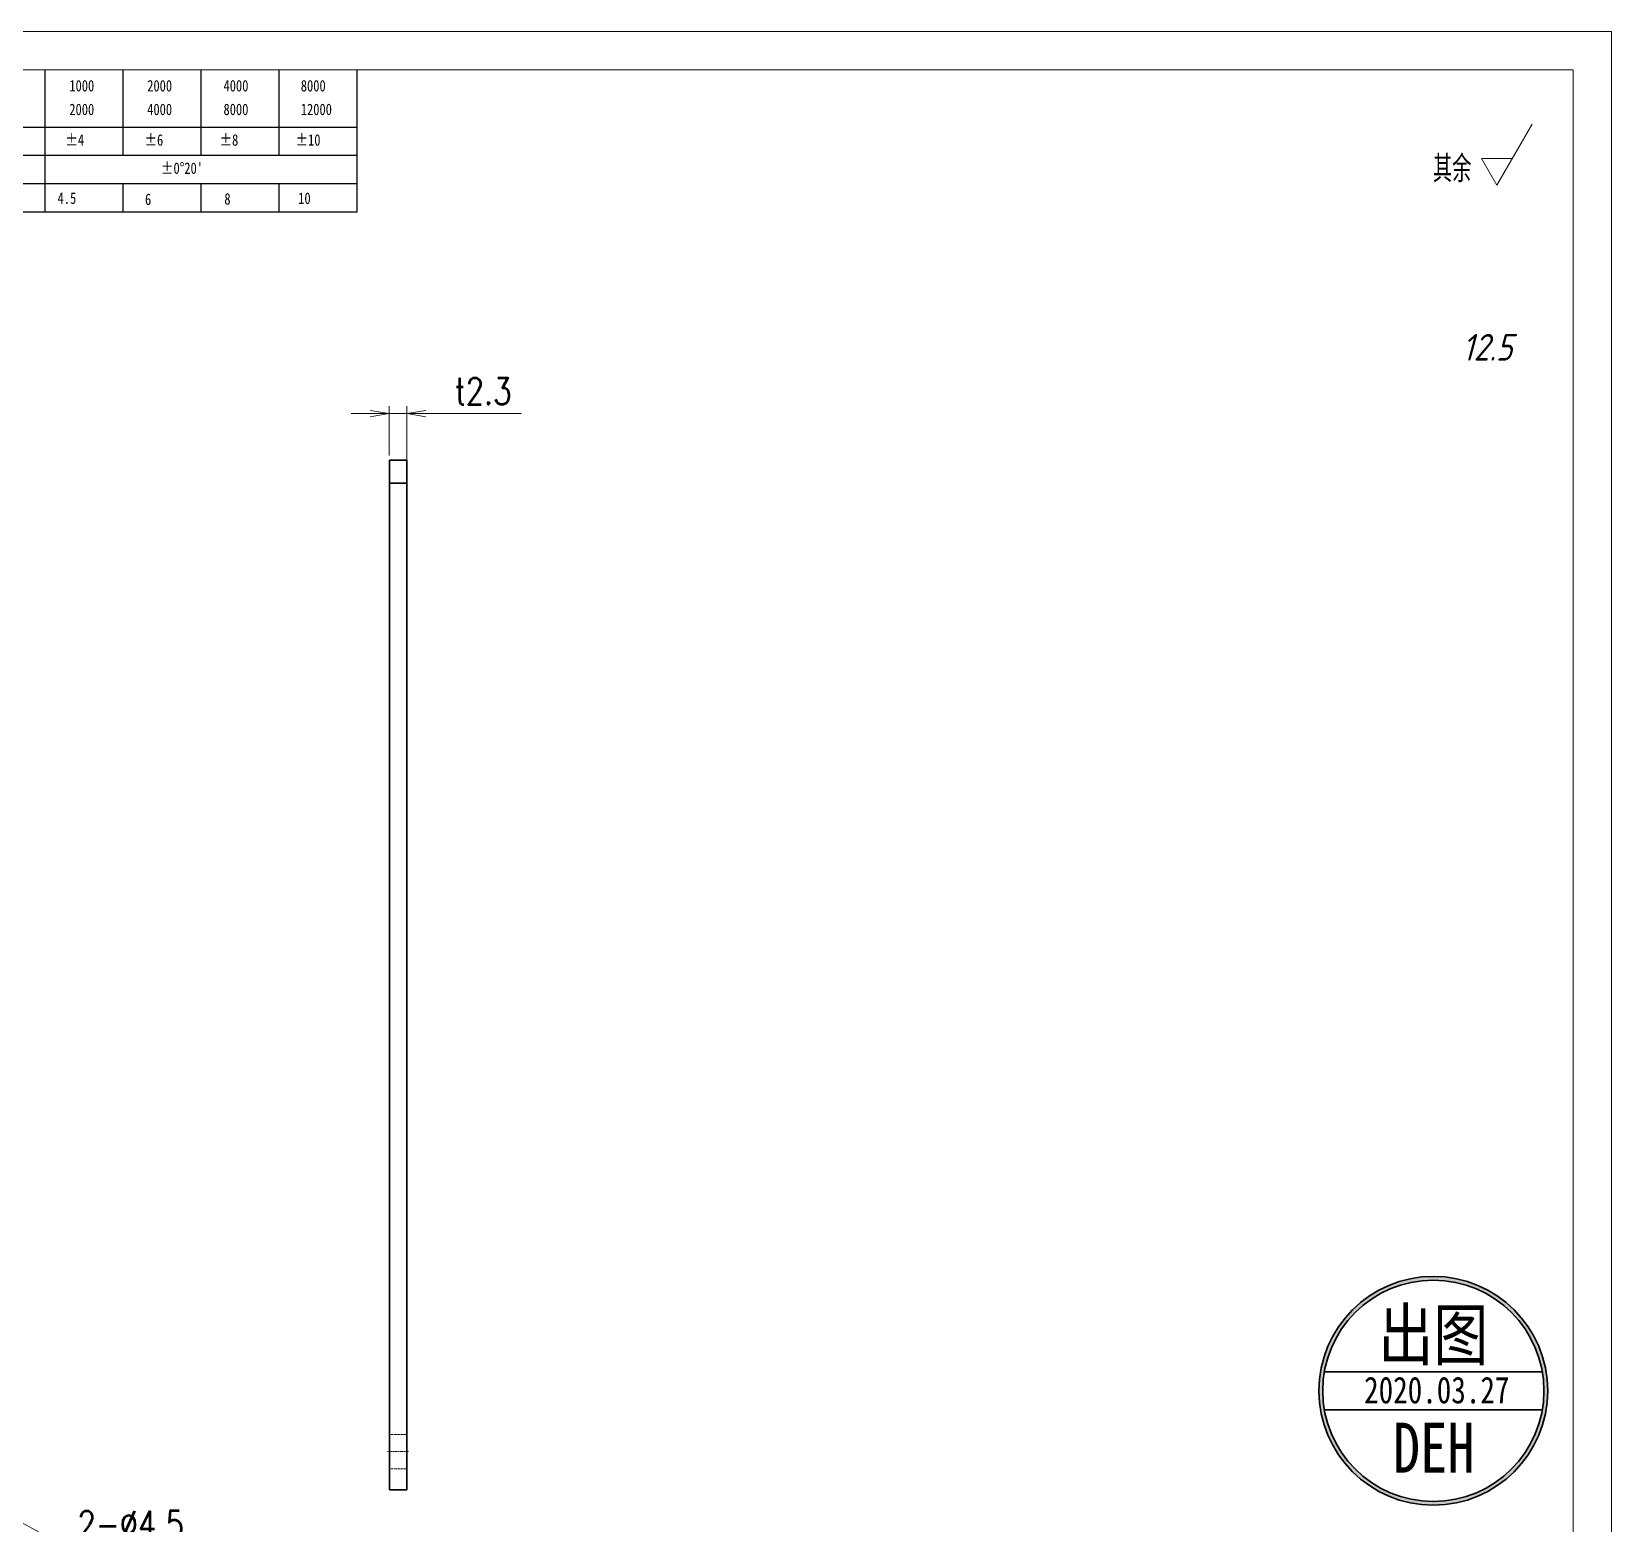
# Model space of a CAD drawing. Header units: millimetres. Extents: x 1333 to 58474, y -42879 to 3618.
# Drawn here: x 53032.5 to 53239.5, y 820.8 to 1016.4 of the extents above; entities that cross this region are included whole.
import ezdxf
from ezdxf.enums import TextEntityAlignment as Align

# ---------------------------------------------------------------- set-up
doc = ezdxf.new("R2010")
doc.units = ezdxf.units.MM
doc.header["$LTSCALE"] = 0.5
for name, pattern in [('AM_ISO02W050x2', [3.75, 3, -0.75]), ('AM_ISO08W050x2', [9, 6, -0.75, 1.5, -0.75]), ('DASHDOT', [18.5, 12, -3, 0.5, -3]), ('DASHED', [15, 12, -3]), ('DOT2', [0.125, 0, -0.125])]:
    doc.linetypes.add(name, pattern=pattern)
for name, color, linetype, lineweight in [('中心线', 2, 'AM_ISO08W050x2', 18), ('印章专用-出图', 1, 'Continuous', 80), ('图框', 7, 'Continuous', 18), ('标注线', 3, 'Continuous', 18), ('虚线', 1, 'AM_ISO02W050x2', 18)]:
    doc.layers.add(name, color=color, linetype=linetype, lineweight=lineweight)
doc.layers.add('图\\M+19E79\\M+195B6\\M+18E9A', color=7, linetype='Continuous')
doc.layers.add('打印', color=7, linetype='Continuous', lineweight=15, plot=False)
doc.layers.add('打印-禁用', color=7, linetype='Continuous', lineweight=15, plot=False)
doc.styles.add('DIM', font='romans.shx', dxfattribs={"width": 0.8, "bigfont": 'bigfont.shx'})
doc.styles.add('国标', font='simfang.ttf', dxfattribs={"width": 0.8})
doc.styles.add('机械长仿宋', font='gbenor.shx', dxfattribs={"height": 1, "bigfont": 'gbcbig.shx'})
doc.dimstyles.new('DEH 1-1$0', dxfattribs={"dimtxt": 3.5, "dimasz": 2.5, "dimexe": 1, "dimexo": 0.625, "dimgap": 1.2, "dimtad": 1, "dimzin": 9, "dimdsep": 46, "dimtxsty": 'DIM', "dimblk": 'OPEN', "dimcen": 0, "dimclrd": 8, "dimclre": 8, "dimclrt": 2, "dimazin": 2, "dimtfac": 0.5, "dimtmove": 0, "dimatfit": 3, "dimldrblk": 'OPEN', "dimfxl": 0, "dimtolj": 2, "dimlwd": 18, "dimlwe": 18, "dimarcsym": 0})
doc.dimstyles.new('DEH 1-1$3', dxfattribs={"dimtxt": 3.5, "dimasz": 2.5, "dimexe": 1, "dimexo": 0.625, "dimgap": 1.2, "dimtad": 1, "dimtoh": 1, "dimdsep": 46, "dimtxsty": 'DIM', "dimblk": 'OPEN', "dimcen": 0, "dimclrd": 8, "dimclre": 8, "dimclrt": 2, "dimazin": 2, "dimtfac": 0.5, "dimtofl": 0, "dimtmove": 0, "dimatfit": 3, "dimldrblk": 'OPEN', "dimfxl": 0, "dimtolj": 2, "dimlwd": 18, "dimlwe": 18, "dimarcsym": 0})

# ---------------------------------------------------------------- blocks, each defined once
blk = doc.blocks.new('GZDEH零件A3图框V01版')
at = {"layer": '图\\M+19E79\\M+195B6\\M+18E9A', "color": 9}
for p, q in [((3072.2, -1561.98), (3072.2, -1554.46)), ((3082.42, -1561.98), (3082.42, -1554.46)), ((3092.64, -1561.98), (3092.64, -1554.46)), ((3102.86, -1561.98), (3102.86, -1554.46)), ((3113.09, -1573.08), (3113.09, -1554.46)), ((2996.09, -1561.98), (3113.09, -1561.98)), ((3072.2, -1573.08), (3072.2, -1561.98)), ((3082.42, -1565.68), (3082.42, -1561.98)), ((3092.64, -1565.68), (3092.64, -1561.98)), ((3102.86, -1565.68), (3102.86, -1561.98)), ((2996.09, -1565.68), (3113.09, -1565.68)), ((2996.09, -1569.38), (3113.09, -1569.38)), ((3082.42, -1573.08), (3082.42, -1569.48)), ((3092.64, -1573.08), (3092.64, -1569.38)), ((3102.86, -1573.08), (3102.86, -1569.38)), ((2990.09, -1573.08), (3113.09, -1573.08))]:
    blk.add_line(p, q, dxfattribs=at)
at = {"layer": '图框', "linetype": 'Continuous'}
for p, q in [((3272.49, -1554.46), (2882.49, -1554.46)), ((3272.49, -1832.96), (3272.49, -1554.46))]:
    blk.add_line(p, q, dxfattribs=at)
at = {"layer": '打印-禁用', "linetype": 'Continuous'}
for p, q in [((3277.49, -1549.46), (2857.49, -1549.46)), ((3277.49, -1846.46), (3277.49, -1549.46))]:
    blk.add_line(p, q, dxfattribs=at)
at = {"layer": '图\\M+19E79\\M+195B6\\M+18E9A', "color": 9, "style": '国标', "width": 0.8}
for s, p in [('1000', (3075.36, -1557.31)), ('2000', (3085.57, -1557.31)), ('4000', (3095.57, -1557.31)), ('8000', (3105.7, -1557.31)), ('2000', (3075.36, -1560.41)), ('4000', (3085.57, -1560.41)), ('8000', (3095.57, -1560.41)), ('12000', (3105.7, -1560.41)), ('±4', (3074.85, -1564.42)), ('±6', (3085.22, -1564.42)), ('±8', (3095.06, -1564.42)), ('±10', (3105.02, -1564.42)), ("±0%%D20'", (3087.38, -1568.12)), ('4.5', (3073.82, -1572.05)), ('6', (3085.28, -1572.19)), ('8', (3095.68, -1572.15)), ('10', (3105.36, -1572.06))]:
    blk.add_text(s, height=1.5, dxfattribs=at).set_placement(p)
blk = doc.blocks.new('DEH A3')
at = {"layer": '图框'}
blk.add_blockref('GZDEH零件A3图框V01版', (-2857.49, 1846.46), dxfattribs=at)
blk = doc.blocks.new('FINISHER_TR')
at = {"layer": '标注线'}
for p, q in [((0, 0), (4.62, 8)), ((-2.02, 3.5), (0, 0)), ((2.02, 3.5), (-2.02, 3.5))]:
    blk.add_line(p, q, dxfattribs=at)
at = {"layer": '标注线', "color": 2, "style": '机械长仿宋', "oblique": 15}
blk.add_attdef('0.0', text='', height=3.5, dxfattribs=at).set_placement((2.03, -24.04), align=Align.BOTTOM_RIGHT)
blk = doc.blocks.new('其余12.5')
at = {"layer": '标注线'}
blk.add_blockref('FINISHER_TR', (0, 0), dxfattribs=at).add_auto_attribs({'0.0': '12.5'})
at = {"layer": '标注线', "color": 7, "linetype": 'DOT2', "style": '机械长仿宋'}
blk.add_text('其余', height=3.5, dxfattribs=at).set_placement((-8.38, 0.4))
blk = doc.blocks.new('_Open')
at = {"color": 0, "linetype": 'ByBlock', "lineweight": -2}
for p, q in [((-1, 0.167), (0, 0)), ((-1, -0.167), (0, 0)), ((0, 0), (-1, 0))]:
    blk.add_line(p, q, dxfattribs=at)
blk = doc.blocks.new('*D98')
at = {"layer": 'Defpoints', "color": 0, "transparency": 16777216}
for p in [(53081.66, 966.28), (53079.36, 960.18), (53081.66, 958.68)]:
    blk.add_point(p, dxfattribs=at)
at = {"layer": '标注线', "color": 8, "lineweight": 18, "transparency": 16777216}
for p, q in [((53079.36, 960.81), (53079.36, 967.28)), ((53081.66, 959.31), (53081.66, 967.28)), ((53076.86, 966.28), (53074.36, 966.28)), ((53079.36, 966.28), (53081.66, 966.28)), ((53084.16, 966.28), (53096.66, 966.28))]:
    blk.add_line(p, q, dxfattribs=at)
at = {"layer": '标注线', "color": 8, "lineweight": 18, "transparency": 16777216, "xscale": 2.5, "yscale": 2.5, "zscale": 2.5}
blk.add_blockref('_Open', (53079.36, 966.28), dxfattribs=at)
at = {"layer": '标注线', "color": 8, "lineweight": 18, "transparency": 16777216, "xscale": 2.5, "yscale": 2.5, "zscale": 2.5, "rotation": 180}
blk.add_blockref('_Open', (53081.66, 966.28), dxfattribs=at)
at = {"layer": '标注线', "color": 2, "transparency": 16777216, "insert": (53091.66, 969.23), "char_height": 3.5, "attachment_point": 5, "style": 'DIM'}
blk.add_mtext('\\A2;t2.3', dxfattribs=at)
blk = doc.blocks.new('*D99')
at = {"layer": 'Defpoints', "color": 0, "transparency": 16777216}
for p in [(53012.03, 831.25), (53015.98, 829.11)]:
    blk.add_point(p, dxfattribs=at)
at = {"layer": '标注线', "color": 8, "lineweight": 18, "transparency": 16777216}
for p, q in [((53036.99, 817.7), (53018.18, 827.91)), ((53052.72, 817.7), (53036.99, 817.7))]:
    blk.add_line(p, q, dxfattribs=at)
at = {"layer": '标注线', "color": 8, "lineweight": 18, "transparency": 16777216, "xscale": 2.5, "yscale": 2.5, "zscale": 2.5, "rotation": 151.4943112175669}
blk.add_blockref('_Open', (53015.98, 829.11), dxfattribs=at)
at = {"layer": '标注线', "color": 2, "transparency": 16777216, "insert": (53045.46, 820.65), "char_height": 3.5, "attachment_point": 5, "style": 'DIM'}
blk.add_mtext('\\A2;{\\Fromans,bigfont|c134;2-∅4.5}', dxfattribs=at)
blk = doc.blocks.new('出图章')
at = {"layer": '印章专用-出图'}
h = blk.add_hatch(color=256, dxfattribs=at)
h.paths.add_polyline_path([(-15, 0, 1), (15, 0, 1)])
h.paths.add_polyline_path([(14.5, 0, -1), (-14.5, 0, -1)], flags=16)
h.paths.add_polyline_path([(-7.31, -12.35), (7.41, -12.35), (7.41, -2.73), (-7.31, -2.73)], flags=8)
at = {"layer": '印章专用-出图', "lineweight": 35}
for p, q in [((-14.28, 2.5), (14.28, 2.5)), ((-14.28, -2.5), (14.28, -2.5))]:
    blk.add_line(p, q, dxfattribs=at)
for radius in [15, 14.5]:
    blk.add_circle((0, 0), radius, dxfattribs=at)
at = {"layer": '印章专用-出图', "color": 4, "style": '国标', "width": 0.8}
blk.add_text('DEH', height=6.562, dxfattribs=at).set_placement((0.05, -10.74), align=Align.CENTER)
at = {"layer": '印章专用-出图', "color": 3, "style": '国标', "width": 0.8}
blk.add_attdef('出图', text='', height=6.6, dxfattribs=at).set_placement((0, 7.35), align=Align.MIDDLE_CENTER)
at = {"layer": '印章专用-出图', "color": 2, "style": '国标', "width": 0.8}
blk.add_attdef('XXXX.XX.XX', text='', height=3.5, dxfattribs=at).set_placement((0.45, 0.1), align=Align.MIDDLE_CENTER)
blk = doc.blocks.new('YZ-CT')
at = {"layer": '印章专用-出图'}
blk.add_blockref('出图章', (0.63, 0), dxfattribs=at).add_auto_attribs({'出图': '出图', 'XXXX.XX.XX': '2020.03.27'})

msp = doc.modelspace()

# ---------------------------------------------------------------- linework, layer by layer
at = {"color": 7, "lineweight": 35, "ltscale": 0.075}
for p, q in [((53079.365, 960.181), (53079.365, 957.181)), ((53081.665, 957.181), (53081.665, 960.181))]:
    msp.add_line(p, q, dxfattribs=at)
at = {"color": 7, "lineweight": 35, "ltscale": 0.0575}
for p, q in [((53081.665, 960.181), (53079.365, 960.181)), ((53081.665, 957.181), (53079.365, 957.181)), ((53079.365, 825.181), (53081.665, 825.181))]:
    msp.add_line(p, q, dxfattribs=at)
at = {"color": 7, "lineweight": 35}
for p, q in [((53079.365, 825.181), (53079.365, 957.181)), ((53081.665, 825.181), (53081.665, 957.181))]:
    msp.add_line(p, q, dxfattribs=at)
at = {"layer": '中心线', "linetype": 'DASHDOT', "lineweight": 13, "ltscale": 0.069015}
msp.add_line((53081.895, 830.181), (53079.134, 830.181), dxfattribs=at)
at = {"layer": '打印'}
msp.add_lwpolyline([(52819.546, 1016.375), (53239.546, 1016.375), (53239.546, 719.375), (52819.546, 719.375)], close=True, dxfattribs=at)
at = {"layer": '虚线', "linetype": 'DASHED', "lineweight": 13, "ltscale": 0.0575}
for p, q in [((53079.365, 957.181), (53081.665, 957.181)), ((53081.665, 832.431), (53079.365, 832.431)), ((53081.665, 832.431), (53079.365, 832.431)), ((53081.665, 827.931), (53079.365, 827.931)), ((53081.665, 827.931), (53079.365, 827.931))]:
    msp.add_line(p, q, dxfattribs=at)

# ---------------------------------------------------------------- block references
at = {"layer": '印章专用-出图'}
msp.add_blockref('YZ-CT', (53215.575, 838.154), dxfattribs=at)
at = {"layer": '图框'}
msp.add_blockref('DEH A3', (52819.546, 719.375), dxfattribs=at)
at = {"layer": '标注线'}
msp.add_blockref('其余12.5', (53224.536, 996.222), dxfattribs=at)

# ---------------------------------------------------------------- dimensions: what is measured, and where the dimension line sits
dim = msp.add_linear_dim(base=(53081.665, 966.281), p1=(53079.365, 960.181), p2=(53081.665, 958.681), dimstyle='DEH 1-1$0', override={"dimpost": 't<>'}, dxfattribs=at)
dim.commit()
dim.dimension.update_dxf_attribs({"geometry": '*D98', "text_midpoint": (53091.665, 969.231)})
dim = msp.add_diameter_dim_2p(p1=(53012.027, 831.255), p2=(53015.982, 829.107), text='{\\Fromans,bigfont|c134;2-<>}', dimstyle='DEH 1-1$3', dxfattribs=at)
dim.commit()
dim.dimension.update_dxf_attribs({"geometry": '*D99', "text_midpoint": (53045.457, 817.698), "dimtype": 163})

doc.saveas('drawing.dxf')
